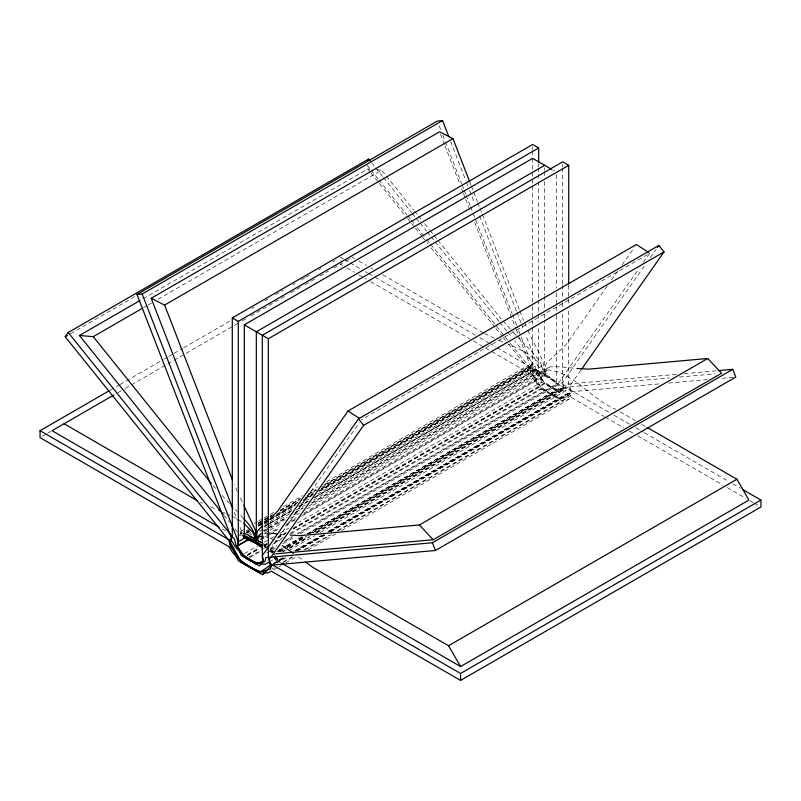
<?xml version="1.0" encoding="UTF-8"?>
<svg xmlns="http://www.w3.org/2000/svg" width="801" height="801" viewBox="0 0 801 801"><rect width="100%" height="100%" fill="white"/><g stroke="black" fill="none" stroke-linecap="round" stroke-linejoin="round"><path stroke-width="0.6" stroke-dasharray="4 3" d="M276.545 557.266L278.347 560.179L276.345 561.341L273.792 556.555M580.875 370.212L569.411 386.523L570.502 391.899L559.699 399.409L541.676 389.006L530.873 369.011L531.964 364.916L517.096 326.588M311.749 502.798L537.571 372.425L538.673 368.32L525.586 334.588M315.604 532.415L565.196 388.315L566.297 384.21L678.117 374.217M337.411 530.562L570.803 395.824L571.904 391.719L661.296 383.739M303.839 514.242L544.68 375.198L546.182 370.052L549.576 367.008L554.783 366.548L577.151 368.43M311.729 503.138L537.551 372.765L538.673 369.942L538.673 326.297M301.677 516.184L544.68 375.889L547.684 369.822C574.597 372.545 591.368 399.649 615.809 409.331M321.131 488.61L529.661 368.21L532.665 363.003M270.548 548.985L359.309 422.728M607.168 286.107L565.816 344.941L547.684 362.002L545.631 364.886L544.68 371.253C543.619 355.884 532.575 343.529 527.689 329.321M611.443 280.02L617.861 270.888M622.147 264.801L634.262 247.559M297.912 533.796L558.197 383.519L639.078 268.465M643.373 262.348L649.811 253.186L361.451 419.674M300.145 533.776L562.702 382.187L645.195 264.831M650.212 257.692L655.949 249.532M270.187 550.177L270.838 549.426L270.147 549.085M316.585 532.845L559.699 392.49L563.824 387.934L562.702 383.819L562.702 310.237M264.67 523.794L267.224 521.321M270.638 518.017L272.34 516.365M337.962 530.913L562.702 401.161L571.714 392.49L568.71 383.819L568.71 308.896M70.618 333.657L136.53 295.599M143.149 298.713L367.789 169.021L370.092 169.211M144 307.354L147.244 305.491M148.325 304.861L151.559 302.988M158.037 299.254L381.606 170.182L385.511 175.049M110.278 390.147L118.928 385.151M120.01 384.53L163.224 359.579M164.305 358.958L167.549 357.086M168.631 356.455L172.946 353.962M174.027 353.341L182.678 348.345M183.759 347.724L231.299 320.28M251.824 308.425L253.987 307.173M264.791 300.936L268.035 299.073M275.594 294.698L283.164 290.332M292.886 284.725L295.048 283.474M301.526 279.729L304.77 277.857M305.852 277.236L309.096 275.364M318.818 269.747L320.981 268.505M332.866 261.637L335.018 260.395M42.213 436.385L46.528 433.892M47.609 433.261L50.853 431.389M117.847 392.71L124.325 388.976M125.407 388.345L237.827 323.444M242.102 320.981L246.598 318.377M250.783 315.964L286.558 295.309M290.883 292.816L300.595 287.199M304.921 284.705L314.643 279.098M319.899 276.065L328.54 271.068M333.947 267.955L342.428 263.058M345.962 261.016L352.44 257.271L354.603 258.523M240.27 531.654L243.514 529.781M254.307 523.554L257.552 521.681M258.633 521.061L262.948 518.557M264.03 517.937L269.426 514.823M270.508 514.192L273.752 512.33M283.474 506.713L302.908 495.489M310.468 491.123L318.027 486.758M326.668 481.771L526.467 366.417C539.624 371.264 551.899 378.773 562.893 387.444L669.506 377.922M240.24 533.346L242.403 532.094M258.603 522.733L269.406 516.495M270.488 515.874L272.65 514.622M280.21 510.257L300.745 498.412M308.305 494.037L315.874 489.671M324.515 484.685L531.964 364.916M257.972 523.383L263.369 520.27M264.45 519.639L272.01 515.283M280.65 510.287L300.095 499.063M308.735 494.077L316.295 489.711M324.936 484.725L526.658 368.61C541.055 373.016 557.686 380.565 565.706 394.272L604.154 416.47M239.899 534.407L242.062 533.156M246.388 530.663L248.55 529.411M258.272 523.804L263.679 520.68M264.751 520.059L269.076 517.566M270.157 516.935L272.32 515.694M279.879 511.328L299.334 500.094M306.893 495.729L316.615 490.112M322.022 486.998L529.471 367.228L509.086 341.867M246.578 531.654L248.731 530.402M258.463 524.785L269.266 518.547M270.348 517.927L272.51 516.675M276.826 514.182L297.361 502.327M304.921 497.962L313.561 492.975M246.047 532.525L249.281 530.652M257.922 525.666L263.319 522.552M264.4 521.932L275.204 515.694M276.285 515.073L297.882 502.597M305.441 498.232L313.001 493.867M321.642 488.88L531.163 367.919C541.035 370.993 550.327 376.83 558.197 383.519M246.588 532.745L249.832 530.873M258.473 525.887L267.123 520.89M268.195 520.27L296.29 504.049M303.859 499.684L313.581 494.067M318.978 490.953L535.078 366.187L514.753 340.906M258.583 526.217L262.908 523.724M263.99 523.093L269.386 519.979M270.468 519.358L295.319 505.01M302.888 500.635L312.61 495.028M319.088 491.283L530.873 369.011M247.419 532.945L249.582 531.704M264.7 522.963L269.026 520.47M270.107 519.849L294.958 505.501M303.599 500.515L311.168 496.139M319.809 491.153L532.665 368.26L535.669 373.466A47.489 27.424 60 0 0 565.706 390.808M248.62 533.937L250.783 532.685M264.821 524.585L269.146 522.082M270.227 521.461L291.824 508.995M300.465 503.999L309.106 499.013M317.747 494.027L532.665 369.942C542.097 371.063 550.277 377.131 556.695 383.819L297.491 533.466M264.771 526.057L269.096 523.564M270.177 522.933L292.866 509.837M299.354 506.092L307.995 501.106M316.635 496.109L530.572 372.595L529.471 367.228M264.12 526.597L267.354 524.735M268.435 524.104L291.113 511.018M299.754 506.022L308.395 501.036M314.873 497.291L541.676 366.357C533.506 355.103 520.71 349.396 508.204 344.38M250.182 534.878L252.345 533.626M263.859 526.918L291.244 511.168M298.433 506.963L308.525 501.186M313.932 498.072L538.673 368.32M259.574 531.253L267.134 526.888M268.215 526.267L289.832 513.791M296.31 510.047L304.951 505.061M313.602 500.064L536.179 371.564L535.078 366.187M262.047 531.494L267.454 528.37M268.535 527.749L286.898 517.146M295.549 512.159L303.108 507.784M264.19 530.592L267.434 528.72M268.515 528.099L286.878 517.486M294.448 513.121L303.088 508.134M264.46 531.624L284.976 519.769M293.617 514.783L300.095 511.048M308.735 506.052L549.576 367.008M264.72 533.186L269.046 530.693M270.127 530.072L282.002 523.213M290.643 518.227L299.284 513.231M306.843 508.865L547.684 369.822M260.635 538.092L278.998 527.479M288.72 521.882L296.28 517.506M303.839 513.151L544.68 374.087L544.68 320.26M260.635 539.183L267.123 535.448M268.205 534.818L277.917 529.211M286.558 524.224L295.199 519.238M260.635 539.884L269.276 534.898M270.358 534.267L276.836 530.532M285.476 525.536L295.199 519.929M244.545 553.631L257.511 546.142M263.99 542.407L269.396 539.283M270.478 538.662L274.793 536.169M280.2 533.045L288.841 528.059M297.491 523.063L541.676 382.087L559.699 392.49M247.549 554.492L259.434 547.624M264.831 544.51L266.993 543.258M277.797 537.02L286.448 532.034M292.926 528.29L544.68 382.938L556.695 389.877L565.196 388.315M247.549 555.353L259.434 548.485M264.831 545.371L266.993 544.119M277.797 537.882L285.366 533.516M292.926 529.151L544.68 383.799L556.695 390.738L563.804 387.564L562.702 382.187M246.938 555.714L258.823 548.855M264.23 545.731L267.474 543.859M277.196 538.252L285.837 533.256M293.406 528.89L538.673 387.284L562.702 401.161M248.861 557.196L266.152 547.213M274.793 542.227L283.444 537.231M289.922 533.486L541.676 388.145L559.699 398.548L570.803 395.824M249.942 557.436L261.827 550.567M272.63 544.33L281.281 539.343M291.003 533.726L541.676 389.006M270.498 549.055L276.976 545.311M285.617 540.325L292.095 536.58M269.837 550.007L276.315 546.262M283.874 541.897L292.515 536.91M266.653 553.121L275.294 548.124M282.853 543.759L294.738 536.9M278.888 550.147L285.366 546.402M286.448 545.781L302.658 536.42M306.983 533.927L566.297 384.21M276.846 551.448L285.496 546.452M286.578 545.831L302.778 536.47M307.103 533.977L556.695 389.877M277.927 551.679L285.496 547.313M286.578 546.693L303.859 536.71M309.266 533.586L556.695 390.738M278.848 551.438L283.174 548.945M287.489 546.442L304.77 536.47M309.086 533.977L562.893 387.444M279.639 551.629L286.117 547.884M287.199 547.263L305.561 536.66M312.05 532.915L563.804 387.564M279.659 551.999L286.137 548.254M287.219 547.624L306.663 536.4M313.151 532.655L563.824 387.934M282.112 551.749L285.346 549.876M289.672 547.383L308.045 536.78M283.073 551.839L285.236 550.587M289.561 548.094L309.006 536.87M316.575 532.495L569.411 386.523M289.582 548.445L310.107 536.59M269.416 561.871L276.976 557.506M288.861 550.637L315.033 535.529M320.2 532.545L568.71 389.076L609.751 412.765M274.943 556.875L277.346 560.76L282.743 557.636M294.628 550.778L320.55 535.819M328.11 531.453L565.706 394.272M273.371 563.443L283.093 557.836M294.978 550.968L321.992 535.378M328.48 531.634L570.502 391.899M273.371 563.854L284.175 557.616M296.06 550.758L324.155 534.537M329.551 531.423L559.699 398.548M273.682 563.894L284.495 557.656M296.38 550.788L324.465 534.567M329.872 531.453L571.904 391.719M276.615 562.853L285.256 557.856M297.141 550.998L325.236 534.778M330.633 531.654L559.699 399.409M276.745 562.793L285.386 557.796M297.271 550.938L325.366 534.718M330.763 531.604L571.714 392.49M283.394 561.761L292.035 556.765M303.919 549.907L329.852 534.928M272.05 568.97L274.212 567.719M282.853 562.723L293.657 556.485M305.551 549.626L331.474 534.657M273.501 569.912L278.057 567.278M278.898 566.798L281.301 565.416M285.627 562.913L296.43 556.675M308.075 549.957L336.41 533.596M341.566 530.612L571.714 397.747M276.455 560.77L278.347 560.179M684.324 373.666L716.625 370.783M679.418 377.041L715.373 373.827M668.745 383.068L707.233 379.634M722.132 378.302L733.305 377.301M264.34 533.216L273.802 533.566M238.297 535.088L241.301 535.268M377.001 169.792L381.606 170.182M279.719 534.067L285.246 534.627M265.331 536.65L269.336 537.922M240.1 532.655L242.072 533.306M240.09 533.556L242.062 534.217M494.477 338.332L484.365 333.436M499.053 340.345L503.629 342.367M200.39 502.297L202.683 503.308M210.693 506.833L216.41 509.356M223.279 512.37L225.461 513.351M226.553 513.841L230.928 515.794M232.02 516.285L237.296 518.908M552.69 169.932L554.692 171.084M358.928 261.016L366.498 265.391M370.823 267.884L372.986 269.136M382.718 274.753L483.283 332.815M620.134 411.824L635.273 420.565M641.761 424.31L646.087 426.813M343.669 259.144L340.425 257.271L340.425 260.746M344.74 259.764L349.066 262.257M350.147 262.888L360.941 269.116M365.266 271.619L367.429 272.861M368.5 273.481L373.907 276.605M374.988 277.226L475.424 335.219M479.749 337.712L488.39 342.698M489.461 343.319L495.949 347.063M497.02 347.684L532.665 368.26M614.067 415.258L630.267 424.61M635.674 427.734L643.233 432.099M644.314 432.72L728.55 481.351M732.875 483.844L740.434 488.209M340.425 264.21L342.588 265.461M346.893 267.945L354.483 272.33M358.748 274.793L366.377 279.189M370.603 281.632L469.766 338.883M473.431 340.996L529.661 373.466L532.665 378.663A60.826 35.114 60 0 0 568.71 399.479M605.236 417.101L623.909 427.874M629.296 430.988L633.611 433.481M637.676 435.824L723.103 485.146M727.378 487.619L745.811 498.262M750.137 500.755L753.381 502.627M754.462 503.248L758.787 505.751M238.297 519.489L243.013 522.653M271.339 538.562L274.342 540.295M275.344 540.875L277.346 542.027M222.358 529.01L225.592 530.883M277.346 560.76L280.58 562.622M262.097 542.898L269.276 548.004M262.067 544.069L265.922 546.442M263.849 546.312L265.782 547.504M264.52 546.562L266.543 547.934M264.33 546.572L266.332 547.934M270.337 550.667L272.34 552.029M298.373 556.965L303.379 560.54M270.177 551.509L272.08 553.05M271.579 550.097L274.743 552.7M270.578 550.677L272.16 551.979M270.968 549.846L273.431 551.899M266.062 545.381L267.694 546.863M264.61 545.361L266.122 546.883M264.55 546.482L266.062 548.004M516.255 335.269L511.298 329.942M517.056 336.12C527.238 348.225 542.547 358.377 544.68 375.198M229.507 503.449L222.097 495.519M235.144 509.386L237.517 511.949M240.68 515.373L243.053 517.937M502.938 320.861L510.457 329.031M212.906 485.526L216.25 489.161M273.091 552.85L275.344 555.323M271.659 551.689L274.893 555.253M386.292 176.02L413.666 210.072M414.447 211.043L417.581 214.938M418.362 215.91L421.486 219.804M424.62 223.689L429.306 229.527M430.087 230.498L433.221 234.393M434.002 235.364L437.126 239.259M437.917 240.23L501.266 319.038M371.724 162.963L374.848 166.858M375.629 167.83L382.668 176.58M383.449 177.552L411.584 212.555M412.365 213.527L415.489 217.421M416.27 218.393L419.404 222.278M420.185 223.249L426.432 231.028M427.213 232L430.347 235.894M431.128 236.866L434.252 240.751M435.033 241.732L499.123 321.461M499.904 322.433L506.943 331.183M507.724 332.155L511.629 337.021M367.158 165.306L370.292 169.201M371.083 170.182L378.142 178.963M378.923 179.935L407.148 215.048M407.929 216.03L410.282 218.953M411.073 219.925L414.207 223.829M417.341 227.734L425.972 238.458M426.753 239.439L429.887 243.344M430.678 244.315L508.305 340.886M367.789 169.021L370.132 171.935M370.913 172.906L378.733 182.628M379.514 183.609L406.878 217.642M407.659 218.613L410.783 222.498M411.564 223.469L414.688 227.364M415.469 228.335L421.726 236.115M422.507 237.086L427.974 243.894M431.108 247.789L495.208 327.519M495.989 328.5L502.237 336.27M503.018 337.251L507.714 343.078M508.495 344.05L526.467 366.417M224.04 515.403L229.517 522.202M234.983 529.01L237.326 531.934M536.179 371.564L544.68 382.938M530.572 372.595L541.676 388.145M537.571 372.425L544.68 383.799M273.341 556.485L276.345 561.341M275.444 556.164L278.237 560.74M524.585 322.733L527.168 328.22M529.661 368.21L538.673 387.284M237.256 491.413L234.282 484.685M240.36 498.002L243.464 504.59M537.551 372.765L541.676 382.087M469.696 181.757L471.058 185.251M471.509 186.423L473.321 191.089M473.771 192.25L477.396 201.582M477.847 202.743L479.659 207.409M480.109 208.58L481.922 213.246M482.372 214.408L519.469 310.037M519.929 311.209L523.544 320.54M450.673 141.517L466.022 181.066M466.472 182.227L467.824 185.712M469.626 190.368L474.592 203.164M479.559 215.96L516.565 311.329M517.015 312.49L521.071 322.953M521.521 324.125L523.784 329.932M439.148 125.697L440.95 130.333M442.753 134.979L445.006 140.786M445.456 141.947L461.676 183.759M462.127 184.921L463.929 189.557M464.38 190.718L465.731 194.202M466.182 195.364L470.237 205.817M470.688 206.978L512.139 313.812M512.59 314.973L516.645 325.426M440.45 134.117L444.515 144.591M444.966 145.752L459.854 184.14M461.666 188.786L463.018 192.28M463.469 193.441L465.271 198.097M465.721 199.259L470.688 212.055M474.753 222.518L515.814 328.37M516.275 329.531L518.978 336.51M519.428 337.672L531.163 367.919M234.232 512.3L237.386 520.44M240.1 527.418L242.353 533.236M541.676 366.357L544.68 375.889M568.71 285.176L568.71 297.662M568.71 298.913L568.71 303.909M562.702 164.335L562.702 166.828M562.702 168.07L562.702 284.055M562.702 285.296L562.702 297.772M562.702 302.758L562.702 308.996M556.695 174.728L556.695 287.99M556.695 292.966L556.695 305.411M556.695 306.653L556.695 314.122M556.695 315.364L556.695 383.819M544.68 167.809L544.68 170.303M544.68 171.554L544.68 176.55M544.68 181.547L544.68 295.269M544.68 296.52L544.68 309.016M544.68 314.012L544.68 319.018M538.673 164.175L538.673 166.668M538.673 167.92L538.673 172.906M538.673 174.147L538.673 180.385M538.673 181.637L538.673 298.863M538.673 300.105L538.673 312.58M538.673 313.822L538.673 321.311M532.665 146.994L532.665 149.487M532.665 150.738L532.665 156.986M532.665 158.228L532.665 305.231M532.665 306.473L532.665 369.942"/><path stroke-width="1.2" d="M237.196 545.841L238.297 541.736L142.178 294.007L136.971 294.468L231.589 538.332L230.498 542.437L241.301 562.422L259.324 572.825L270.127 565.316L269.036 559.949L363.654 425.341L664.029 251.914L658.822 245.446L358.447 418.863L262.327 555.614L263.429 560.98L256.32 564.154L244.305 557.226L237.196 545.841L248 539.604M256.62 540.655L257.822 536.53L261.216 533.486M568.71 283.924L568.71 165.306L562.702 161.832L262.327 335.259L262.327 557.236L263.449 561.351L259.324 565.907L241.301 555.504L237.176 546.182L238.297 543.368L238.297 321.381L538.673 147.965L538.673 162.923M257.321 540.355L259.324 536.31L261.727 536.44M244.826 536.73L244.355 537.611L243.304 537L244.255 535.248M719.118 370.563L732.785 369.341L735.789 377.081L435.414 550.497L271.529 565.136L270.428 569.241L259.324 571.964L241.301 561.561L230.197 546.022L229.096 540.645L65.211 336.77L68.215 332.495L368.59 159.079L370.162 161.021M367.389 160.791L368.59 159.079M648.78 252.515L636.405 244.515L348.045 411.003L277.456 511.418L273.191 515.544M657.391 247.489L658.822 245.446M581.596 369.191L664.029 251.914M538.673 147.965L532.665 144.49L232.29 317.917L232.29 536.43L229.286 541.626L238.297 560.71L262.327 574.577L271.339 565.907L268.335 557.236L268.335 338.723L568.71 165.306M262.057 526.207L257.271 531.363L256.32 537.741L255.369 530.262L243.985 505.681M136.971 294.468L437.346 121.051L442.553 120.581L448.87 136.861M65.211 336.77L67.374 335.519M142.178 294.007L442.553 120.581M223.259 514.422L79.429 335.499L139.915 300.585M232.871 508.805L151.189 298.272L439.549 131.795L452.955 138.603L469.696 181.757M79.429 335.499L93.246 336.66L142.918 307.985M151.189 298.272L164.595 305.091L452.955 138.603M742.587 489.461L760.95 500.064L760.95 506.993L460.575 680.419L271.339 571.163L268.335 572.895A60.826 35.114 60 0 1 232.29 552.089L229.286 546.883L40.05 437.626L40.05 430.698L109.196 390.768M113.762 395.073L52.065 430.698L219.124 527.148M244.305 535.178L244.305 324.856L532.665 158.368L551.689 169.351M544.68 165.306L256.32 331.784L256.32 540.585M238.297 541.736L244.776 537.992M237.176 546.182L249.061 539.323M262.327 574.577L266.653 572.084M290.002 534.998L299.734 535.659L419.394 524.965L707.754 358.488L721.571 373.276L433.211 539.754L275.764 553.821M68.215 332.495L234.703 539.604L235.804 544.98L244.305 556.355L256.32 563.293L264.821 561.731L265.922 557.626L432.41 542.758L732.785 369.341M305.381 561.972L313.391 567.699L448.56 645.736L736.92 479.248L748.935 500.064L460.575 666.542L281.662 563.243M40.05 430.698L232.29 541.686L235.294 546.883A47.489 27.424 60 0 0 265.331 564.224L268.335 562.492L460.575 673.481L760.95 500.064M707.754 358.488L588.094 369.171L577.151 368.43M273.802 533.566L277.496 533.836M243.304 537L247.088 537.551L256.32 541.746M242.783 535.218L245.717 535.939L262.027 545.241M243.514 533.376L246.578 534.127L261.246 542.417M249.972 536.54L260.736 542.377M218.703 510.357L220.986 511.368M254.127 540.184L256.32 541.216M243.514 537.371L255.319 542.958L262.327 547.724M243.083 535.749L262.498 546.522M243.714 537.541L256.32 543.529L262.197 547.524M254.468 540.715L256.32 541.726L254.267 540.535M647.168 427.434L736.92 479.248M232.29 317.917L238.297 321.381M244.305 324.856L268.335 338.723M64.08 423.759L197.086 500.545M348.045 411.003L359.389 418.332M255.319 541.166L262.578 546.312M282.353 545.571L293.366 553.391M243.874 523.373L253.316 532.835L255.94 541.186M231.119 505.141L232.721 506.843M419.394 524.965L433.211 539.754M243.844 518.798C249.702 524.835 255.068 531.934 256.07 540.535M358.447 418.863L363.654 425.341M93.246 336.66L211.334 483.574M448.56 645.736L460.575 666.542M432.41 542.758L435.414 550.497M164.595 305.091L232.47 480.019M460.575 673.481L460.575 680.419"/></g></svg>
